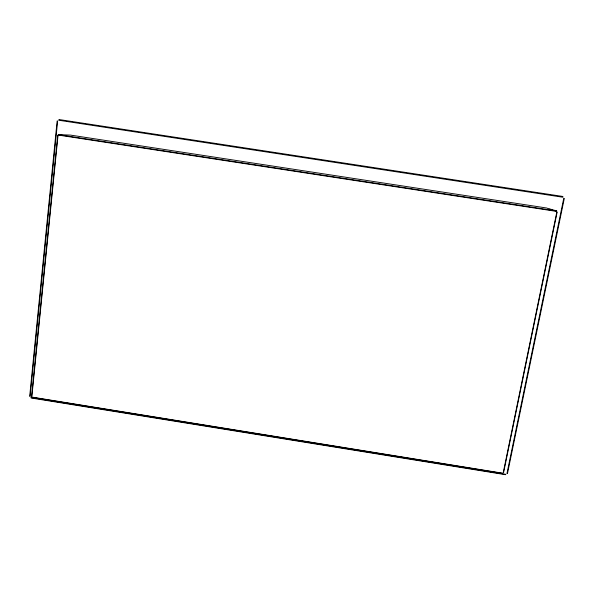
<?xml version="1.0" encoding="UTF-8"?>
<svg xmlns="http://www.w3.org/2000/svg" width="594" height="594" viewBox="0 0 594 594"><rect width="100%" height="100%" fill="white"/><g stroke="black" fill="none" stroke-linecap="round" stroke-linejoin="round"><path stroke-width="0.89" d="M29.7 396.235L57.143 120.968M30.123 396.525L57.618 121.05M31.593 396.384L57.707 135.558M31.846 396.562L57.989 135.61M503.237 472.75L556.83 212.036M503.564 472.668L557.15 212.065M506.942 473.596L563.758 198.359M507.484 473.455L564.293 198.426M57.945 134.987L61.486 135.15M58.398 134.63L70.463 135.098L546.911 208.049M58.955 119.528L562.949 196.48M58.658 120.226L562.986 197.238M58.784 134.704L556.355 210.915M58.606 135.12L556.37 211.367M32.328 397.163L502.583 473.18M32.425 397.431L502.427 473.411M30.933 397.535L505.843 474.316M31.096 397.987L505.583 474.703M547.43 208.286L556.786 210.959M549.465 209.244L552.019 209.979"/></g></svg>
